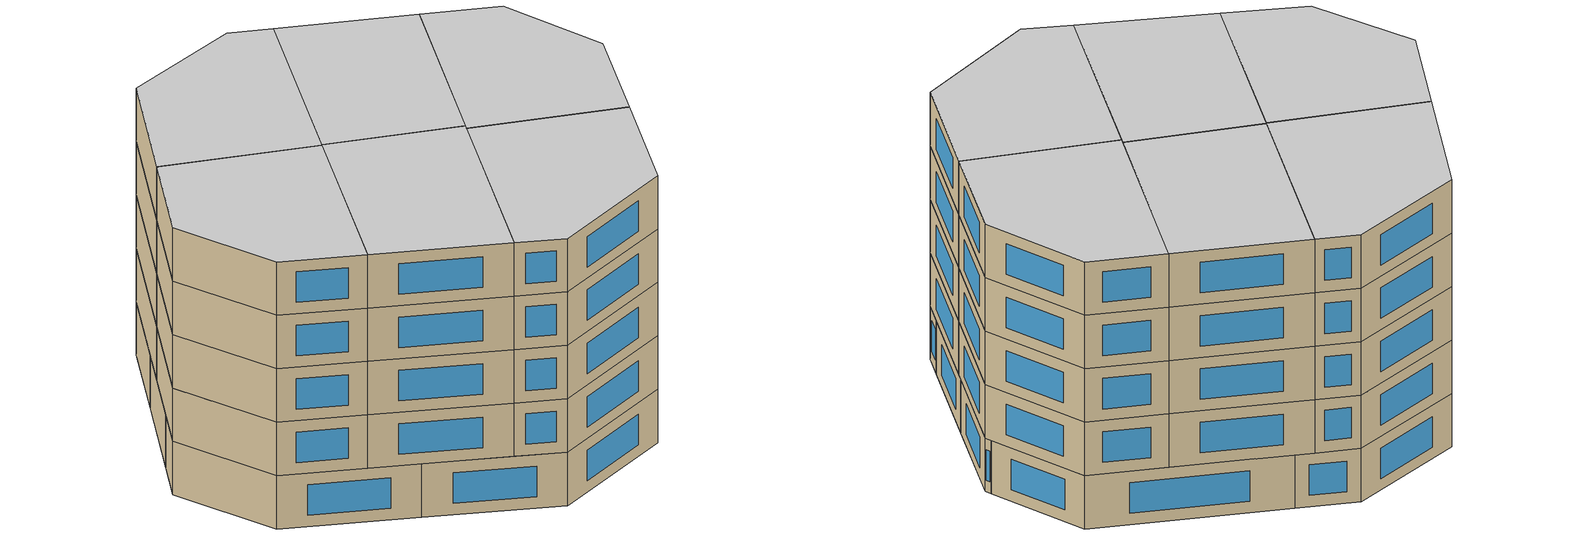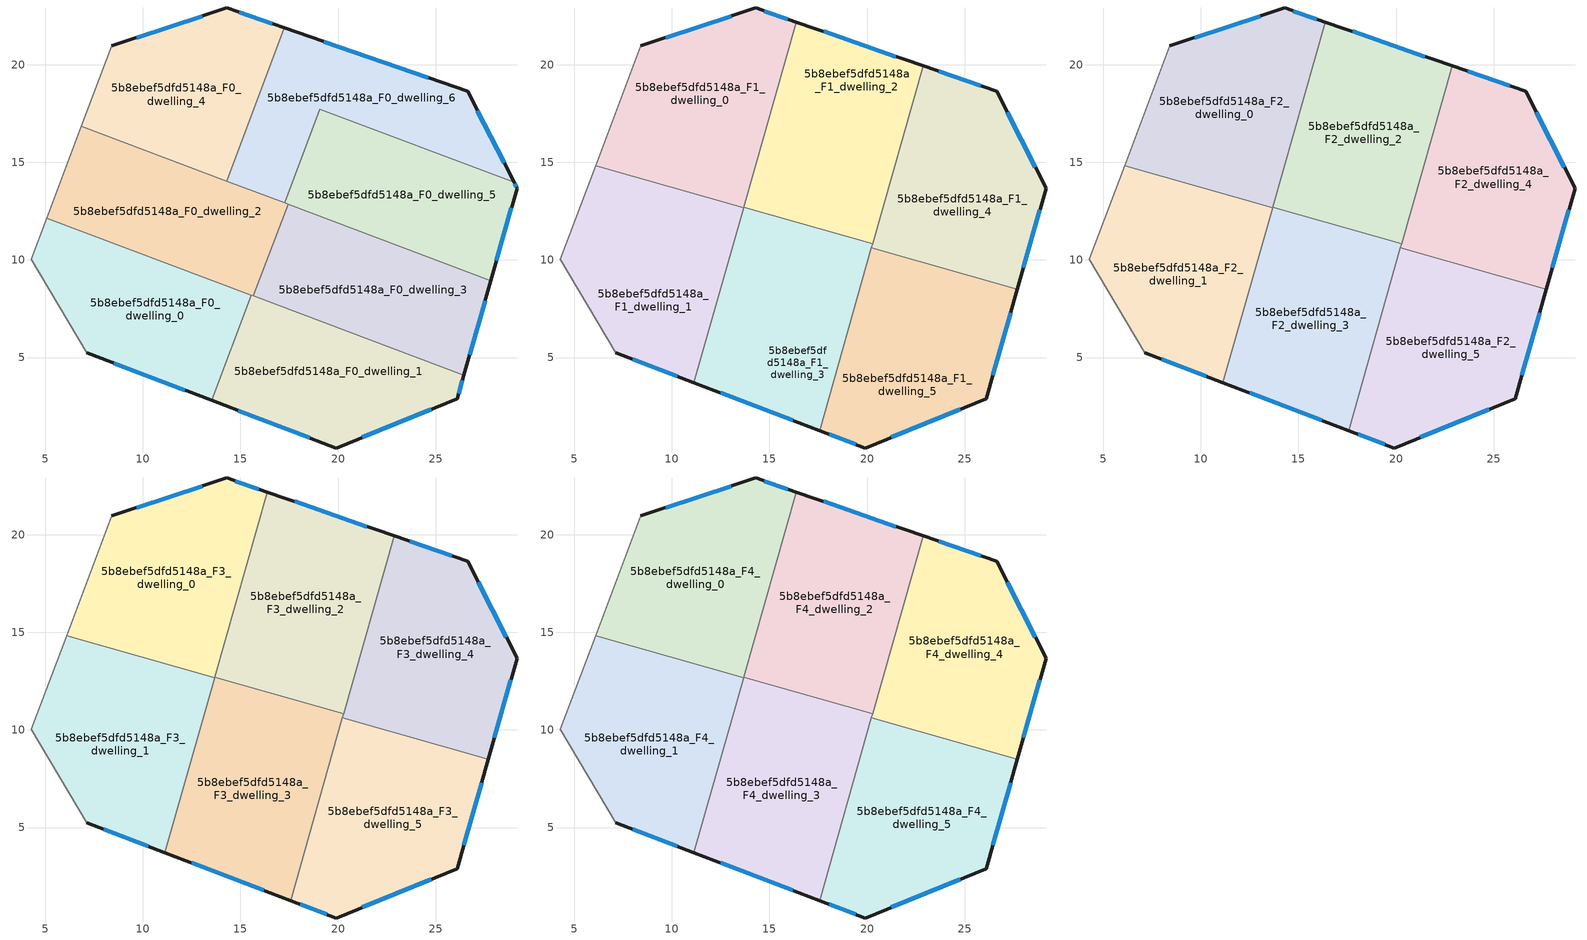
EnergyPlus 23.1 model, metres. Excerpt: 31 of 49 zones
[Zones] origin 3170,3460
5b8ebef5dfd5148a_F0_dwelling_0
 floor ground (EU_floor_Construction): 15.56,8.2 13.52,2.8 7.14,5.24 4.29,10.04 5.09,12.15 z0
 wall outside (EU_wall_Construction): 7.14,5.24 13.52,2.8 z0:3
 wall adiabatic (EU_wall_Construction): 5.09,12.15 4.29,10.04 7.14,5.24 z0:3
 wall to 5b8ebef5dfd5148a_F0_dwelling_1 (EU_wall_Construction): 13.52,2.8 15.56,8.2 z0:3
 wall to 5b8ebef5dfd5148a_F0_dwelling_2 (EU_wall_Construction): 15.56,8.2 5.09,12.15 z0:3
 window (EU_Window_Construction): 8.51,4.71 12.15,3.32 z0.64:2.36
5b8ebef5dfd5148a_F0_dwelling_1
 floor ground (EU_floor_Construction): 26.44,4.1 26.1,2.89 19.92,0.37 13.52,2.8 15.56,8.2 z0
 wall outside (EU_wall_Construction): 13.52,2.8 19.92,0.37 26.1,2.89 26.44,4.1 z0:3
 wall to 5b8ebef5dfd5148a_F0_dwelling_3 (EU_wall_Construction): 26.44,4.1 15.67,8.16 z0:3
 wall to 5b8ebef5dfd5148a_F0_dwelling_2 (EU_wall_Construction): 15.67,8.16 15.56,8.2 z0:3
 window (EU_Window_Construction): 26.17,3.15 26.37,3.84 / 21.24,0.91 24.78,2.35 / 14.89,2.28 18.55,0.89 z0.64:2.36
5b8ebef5dfd5148a_F0_dwelling_2
 floor ground (EU_floor_Construction): 17.44,12.85 15.67,8.16 5.09,12.15 6.86,16.84 z0
 wall to 5b8ebef5dfd5148a_F0_dwelling_3 (EU_wall_Construction): 15.67,8.16 17.44,12.85 z0:3
 wall adiabatic (EU_wall_Construction): 6.86,16.84 5.09,12.15 z0:3
 wall to 5b8ebef5dfd5148a_F0_dwelling_4 (EU_wall_Construction): 14.29,14.04 6.86,16.84 z0:3
 wall to 5b8ebef5dfd5148a_F0_dwelling_6 (EU_wall_Construction): 17.26,12.92 14.29,14.04 z0:3
 wall to 5b8ebef5dfd5148a_F0_dwelling_5 (EU_wall_Construction): 17.44,12.85 17.26,12.92 z0:3
5b8ebef5dfd5148a_F0_dwelling_3
 floor ground (EU_floor_Construction): 27.82,8.94 26.44,4.1 15.67,8.16 17.44,12.85 z0
 wall outside (EU_wall_Construction): 26.44,4.1 27.82,8.94 z0:3
 wall to 5b8ebef5dfd5148a_F0_dwelling_5 (EU_wall_Construction): 27.82,8.94 17.44,12.85 z0:3
 window (EU_Window_Construction): 26.74,5.13 27.53,7.9 z0.64:2.36
 ceiling adiabatic (EU_roof_Construction): 26.44,4.1 27.7,8.5 20.22,10.62 19.15,6.85 z3
5b8ebef5dfd5148a_F0_dwelling_4
 floor ground (EU_floor_Construction): 17.25,21.88 14.29,14.04 6.86,16.84 8.41,20.98 14.3,22.9 z0
 wall outside (EU_wall_Construction): 17.25,21.88 14.3,22.9 8.41,20.98 z0:3
 wall to 5b8ebef5dfd5148a_F0_dwelling_6 (EU_wall_Construction): 14.29,14.04 17.25,21.88 z0:3
 wall adiabatic (EU_wall_Construction): 8.41,20.98 6.86,16.84 z0:3
 window (EU_Window_Construction): 13.04,22.49 9.68,21.39 / 16.62,22.1 14.93,22.69 z0.64:2.36
5b8ebef5dfd5148a_F0_dwelling_5
 floor ground (EU_floor_Construction): 29.02,13.97 29.17,13.67 27.82,8.94 17.26,12.92 19.07,17.72 z0
 wall outside (EU_wall_Construction): 27.82,8.94 29.17,13.67 29.02,13.97 z0:3
 wall to 5b8ebef5dfd5148a_F0_dwelling_6 (EU_wall_Construction): 29.02,13.97 19.07,17.72 17.26,12.92 z0:3
 window (EU_Window_Construction): 28.11,9.95 28.88,12.66 / 29.13,13.74 29.05,13.91 z0.64:2.36
5b8ebef5dfd5148a_F0_dwelling_6
 floor ground (EU_floor_Construction): 26.63,18.64 29.02,13.97 19.07,17.72 17.26,12.92 14.29,14.04 17.25,21.88 z0
 wall outside (EU_wall_Construction): 29.02,13.97 26.63,18.64 17.25,21.88 z0:3
 window (EU_Window_Construction): 24.62,19.33 19.26,21.19 / 28.5,14.97 27.14,17.64 z0.64:2.36
5b8ebef5dfd5148a_F1_dwelling_0
 floor to 5b8ebef5dfd5148a_F0_dwelling_4 (EU_floor_Construction): 16.38,22.18 14.09,14.12 6.86,16.84 8.41,20.98 14.3,22.9 z3
 floor to 5b8ebef5dfd5148a_F0_dwelling_2 (EU_floor_Construction): 14.09,14.12 13.69,12.71 13.68,12.67 6.1,14.82 6.86,16.84 z3
 wall outside (EU_wall_Construction): 16.38,22.18 14.3,22.9 8.41,20.98 z3:6
 wall to 5b8ebef5dfd5148a_F1_dwelling_1 (EU_wall_Construction): 6.09,14.83 13.68,12.67 z3:6
 wall adiabatic (EU_wall_Construction): 8.41,20.98 6.09,14.83 z3:6
 wall to 5b8ebef5dfd5148a_F1_dwelling_2 (EU_wall_Construction): 13.69,12.71 16.38,22.18 z3:6
 wall to 5b8ebef5dfd5148a_F1_dwelling_3 (EU_wall_Construction): 13.68,12.67 13.69,12.71 z3:6
 window (EU_Window_Construction): 15.93,22.34 14.74,22.75 / 13.04,22.49 9.68,21.39 z3.64:5.36
5b8ebef5dfd5148a_F1_dwelling_1
 floor to 5b8ebef5dfd5148a_F0_dwelling_0 (EU_floor_Construction): 12.71,9.27 11.13,3.71 7.14,5.24 4.29,10.04 5.09,12.15 z3
 floor to 5b8ebef5dfd5148a_F0_dwelling_2 (EU_floor_Construction): 13.68,12.67 12.71,9.27 5.09,12.15 6.1,14.82 z3
 wall outside (EU_wall_Construction): 7.14,5.24 11.13,3.71 z3:6
 wall adiabatic (EU_wall_Construction): 6.09,14.83 4.29,10.04 7.14,5.24 z3:6
 wall to 5b8ebef5dfd5148a_F1_dwelling_3 (EU_wall_Construction): 11.13,3.71 13.68,12.67 z3:6
 window (EU_Window_Construction): 7.99,4.91 10.28,4.04 z3.64:5.36
5b8ebef5dfd5148a_F1_dwelling_2
 floor to 5b8ebef5dfd5148a_F0_dwelling_6 (EU_floor_Construction): 22.87,19.94 21.93,16.64 19.07,17.72 17.26,12.92 14.29,14.04 17.25,21.88 z3
 floor to 5b8ebef5dfd5148a_F0_dwelling_4 (EU_floor_Construction): 17.25,21.88 14.29,14.04 14.09,14.12 16.38,22.18 z3
 floor to 5b8ebef5dfd5148a_F0_dwelling_5 (EU_floor_Construction): 21.93,16.64 20.52,11.69 17.26,12.92 19.07,17.72 z3
 floor to 5b8ebef5dfd5148a_F0_dwelling_2 (EU_floor_Construction): 17.44,12.85 17.02,11.76 13.69,12.71 14.09,14.12 z3
 floor to 5b8ebef5dfd5148a_F0_dwelling_3 (EU_floor_Construction): 20.52,11.69 20.28,10.84 17.02,11.76 17.44,12.85 z3
 wall outside (EU_wall_Construction): 22.87,19.94 16.38,22.18 z3:6
 wall to 5b8ebef5dfd5148a_F1_dwelling_3 (EU_wall_Construction): 13.69,12.71 20.28,10.84 z3:6
 wall to 5b8ebef5dfd5148a_F1_dwelling_4 (EU_wall_Construction): 20.28,10.84 22.87,19.94 z3:6
 window (EU_Window_Construction): 21.48,20.42 17.77,21.7 z3.64:5.36
5b8ebef5dfd5148a_F1_dwelling_3
 floor to 5b8ebef5dfd5148a_F0_dwelling_1 (EU_floor_Construction): 19.15,6.85 17.56,1.26 13.52,2.8 15.56,8.2 z3
 floor to 5b8ebef5dfd5148a_F0_dwelling_0 (EU_floor_Construction): 15.56,8.2 13.52,2.8 11.13,3.71 12.71,9.27 z3
 floor to 5b8ebef5dfd5148a_F0_dwelling_3 (EU_floor_Construction): 20.28,10.84 19.15,6.85 15.67,8.16 17.02,11.76 z3
 floor to 5b8ebef5dfd5148a_F0_dwelling_2 (EU_floor_Construction): 17.02,11.76 15.67,8.16 12.71,9.27 13.69,12.71 z3
 wall outside (EU_wall_Construction): 11.13,3.71 17.56,1.26 z3:6
 wall to 5b8ebef5dfd5148a_F1_dwelling_5 (EU_wall_Construction): 17.56,1.26 20.22,10.62 z3:6
 wall to 5b8ebef5dfd5148a_F1_dwelling_4 (EU_wall_Construction): 20.22,10.62 20.28,10.84 z3:6
 window (EU_Window_Construction): 12.51,3.19 16.19,1.79 z3.64:5.36
5b8ebef5dfd5148a_F1_dwelling_4
 floor to 5b8ebef5dfd5148a_F0_dwelling_5 (EU_floor_Construction): 29.02,13.97 29.17,13.67 27.82,8.94 20.52,11.69 21.93,16.64 z3
 floor to 5b8ebef5dfd5148a_F0_dwelling_6 (EU_floor_Construction): 26.63,18.64 29.02,13.97 21.93,16.64 22.87,19.94 z3
 floor to 5b8ebef5dfd5148a_F0_dwelling_3 (EU_floor_Construction): 27.82,8.94 27.7,8.5 20.22,10.62 20.52,11.69 z3
 wall outside (EU_wall_Construction): 27.7,8.5 29.17,13.67 26.63,18.64 22.87,19.94 z3:6
 wall to 5b8ebef5dfd5148a_F1_dwelling_5 (EU_wall_Construction): 20.22,10.62 27.7,8.5 z3:6
 window (EU_Window_Construction): 28.62,14.74 27.17,17.57 / 28.01,9.61 28.85,12.57 / 25.82,18.92 23.67,19.66 z3.64:5.36
5b8ebef5dfd5148a_F1_dwelling_5
 floor to 5b8ebef5dfd5148a_F0_dwelling_1 (EU_floor_Construction): 26.44,4.1 26.1,2.89 19.92,0.37 17.56,1.26 19.15,6.85 z3
 floor adiabatic (EU_floor_Construction): 27.7,8.5 26.44,4.1 19.15,6.85 20.22,10.62 z3
 wall outside (EU_wall_Construction): 17.56,1.26 19.92,0.37 26.1,2.89 27.7,8.5 z3:6
 window (EU_Window_Construction): 26.44,4.09 27.35,7.3 / 21.24,0.91 24.78,2.35 / 18.07,1.07 19.41,0.56 z3.64:5.36
5b8ebef5dfd5148a_F2_dwelling_0
 floor to 5b8ebef5dfd5148a_F1_dwelling_0 (EU_floor_Construction): 16.38,22.18 13.68,12.67 6.09,14.83 8.41,20.98 14.3,22.9 z6
 wall outside (EU_wall_Construction): 16.38,22.18 14.3,22.9 8.41,20.98 z6:9
 wall to 5b8ebef5dfd5148a_F2_dwelling_1 (EU_wall_Construction): 6.09,14.83 13.68,12.67 z6:9
 wall adiabatic (EU_wall_Construction): 8.41,20.98 6.09,14.83 z6:9
 wall to 5b8ebef5dfd5148a_F2_dwelling_2 (EU_wall_Construction): 13.69,12.71 16.38,22.18 z6:9
 wall to 5b8ebef5dfd5148a_F2_dwelling_3 (EU_wall_Construction): 13.68,12.67 13.69,12.71 z6:9
 window (EU_Window_Construction): 15.93,22.34 14.74,22.75 / 13.04,22.49 9.68,21.39 z6.64:8.36
5b8ebef5dfd5148a_F2_dwelling_1
 floor to 5b8ebef5dfd5148a_F1_dwelling_1 (EU_floor_Construction): 13.68,12.67 11.13,3.71 7.14,5.24 4.29,10.04 6.09,14.83 z6
 wall outside (EU_wall_Construction): 7.14,5.24 11.13,3.71 z6:9
 wall adiabatic (EU_wall_Construction): 6.09,14.83 4.29,10.04 7.14,5.24 z6:9
 wall to 5b8ebef5dfd5148a_F2_dwelling_3 (EU_wall_Construction): 11.13,3.71 13.68,12.67 z6:9
 window (EU_Window_Construction): 7.99,4.91 10.28,4.04 z6.64:8.36
5b8ebef5dfd5148a_F2_dwelling_2
 floor to 5b8ebef5dfd5148a_F1_dwelling_2 (EU_floor_Construction): 22.87,19.94 20.28,10.84 13.69,12.71 16.38,22.18 z6
 wall outside (EU_wall_Construction): 22.87,19.94 16.38,22.18 z6:9
 wall to 5b8ebef5dfd5148a_F2_dwelling_3 (EU_wall_Construction): 13.69,12.71 20.28,10.84 z6:9
 wall to 5b8ebef5dfd5148a_F2_dwelling_4 (EU_wall_Construction): 20.28,10.84 22.87,19.94 z6:9
 window (EU_Window_Construction): 21.48,20.42 17.77,21.7 z6.64:8.36
5b8ebef5dfd5148a_F2_dwelling_3
 floor to 5b8ebef5dfd5148a_F1_dwelling_3 (EU_floor_Construction): 20.28,10.84 17.56,1.26 11.13,3.71 13.69,12.71 z6
 wall outside (EU_wall_Construction): 11.13,3.71 17.56,1.26 z6:9
 wall to 5b8ebef5dfd5148a_F2_dwelling_5 (EU_wall_Construction): 17.56,1.26 20.22,10.62 z6:9
 wall to 5b8ebef5dfd5148a_F2_dwelling_4 (EU_wall_Construction): 20.22,10.62 20.28,10.84 z6:9
 window (EU_Window_Construction): 12.51,3.19 16.19,1.79 z6.64:8.36
5b8ebef5dfd5148a_F2_dwelling_4
 floor to 5b8ebef5dfd5148a_F1_dwelling_4 (EU_floor_Construction): 26.63,18.64 29.17,13.67 27.7,8.5 20.22,10.62 22.87,19.94 z6
 wall outside (EU_wall_Construction): 27.7,8.5 29.17,13.67 26.63,18.64 22.87,19.94 z6:9
 wall to 5b8ebef5dfd5148a_F2_dwelling_5 (EU_wall_Construction): 20.22,10.62 27.7,8.5 z6:9
 window (EU_Window_Construction): 28.62,14.74 27.17,17.57 / 28.01,9.61 28.85,12.57 / 25.82,18.92 23.67,19.66 z6.64:8.36
5b8ebef5dfd5148a_F2_dwelling_5
 floor to 5b8ebef5dfd5148a_F1_dwelling_5 (EU_floor_Construction): 27.7,8.5 26.1,2.89 19.92,0.37 17.56,1.26 20.22,10.62 z6
 wall outside (EU_wall_Construction): 17.56,1.26 19.92,0.37 26.1,2.89 27.7,8.5 z6:9
 window (EU_Window_Construction): 26.44,4.09 27.35,7.3 / 21.24,0.91 24.78,2.35 / 18.07,1.07 19.41,0.56 z6.64:8.36
5b8ebef5dfd5148a_F3_dwelling_0
 floor to 5b8ebef5dfd5148a_F2_dwelling_0 (EU_floor_Construction): 16.38,22.18 13.68,12.67 6.09,14.83 8.41,20.98 14.3,22.9 z9
 wall outside (EU_wall_Construction): 16.38,22.18 14.3,22.9 8.41,20.98 z9:12
 wall to 5b8ebef5dfd5148a_F3_dwelling_1 (EU_wall_Construction): 6.09,14.83 13.68,12.67 z9:12
 wall adiabatic (EU_wall_Construction): 8.41,20.98 6.09,14.83 z9:12
 wall to 5b8ebef5dfd5148a_F3_dwelling_2 (EU_wall_Construction): 13.69,12.71 16.38,22.18 z9:12
 wall to 5b8ebef5dfd5148a_F3_dwelling_3 (EU_wall_Construction): 13.68,12.67 13.69,12.71 z9:12
 window (EU_Window_Construction): 15.93,22.34 14.74,22.75 / 13.04,22.49 9.68,21.39 z9.64:11.36
5b8ebef5dfd5148a_F3_dwelling_1
 floor to 5b8ebef5dfd5148a_F2_dwelling_1 (EU_floor_Construction): 13.68,12.67 11.13,3.71 7.14,5.24 4.29,10.04 6.09,14.83 z9
 wall outside (EU_wall_Construction): 7.14,5.24 11.13,3.71 z9:12
 wall adiabatic (EU_wall_Construction): 6.09,14.83 4.29,10.04 7.14,5.24 z9:12
 wall to 5b8ebef5dfd5148a_F3_dwelling_3 (EU_wall_Construction): 11.13,3.71 13.68,12.67 z9:12
 window (EU_Window_Construction): 7.99,4.91 10.28,4.04 z9.64:11.36
5b8ebef5dfd5148a_F3_dwelling_2
 floor to 5b8ebef5dfd5148a_F2_dwelling_2 (EU_floor_Construction): 22.87,19.94 20.28,10.84 13.69,12.71 16.38,22.18 z9
 wall outside (EU_wall_Construction): 22.87,19.94 16.38,22.18 z9:12
 wall to 5b8ebef5dfd5148a_F3_dwelling_3 (EU_wall_Construction): 13.69,12.71 20.28,10.84 z9:12
 wall to 5b8ebef5dfd5148a_F3_dwelling_4 (EU_wall_Construction): 20.28,10.84 22.87,19.94 z9:12
 window (EU_Window_Construction): 21.48,20.42 17.77,21.7 z9.64:11.36
5b8ebef5dfd5148a_F3_dwelling_3
 floor to 5b8ebef5dfd5148a_F2_dwelling_3 (EU_floor_Construction): 20.28,10.84 17.56,1.26 11.13,3.71 13.69,12.71 z9
 wall outside (EU_wall_Construction): 11.13,3.71 17.56,1.26 z9:12
 wall to 5b8ebef5dfd5148a_F3_dwelling_5 (EU_wall_Construction): 17.56,1.26 20.22,10.62 z9:12
 wall to 5b8ebef5dfd5148a_F3_dwelling_4 (EU_wall_Construction): 20.22,10.62 20.28,10.84 z9:12
 window (EU_Window_Construction): 12.51,3.19 16.19,1.79 z9.64:11.36
5b8ebef5dfd5148a_F3_dwelling_4
 floor to 5b8ebef5dfd5148a_F2_dwelling_4 (EU_floor_Construction): 26.63,18.64 29.17,13.67 27.7,8.5 20.22,10.62 22.87,19.94 z9
 wall outside (EU_wall_Construction): 27.7,8.5 29.17,13.67 26.63,18.64 22.87,19.94 z9:12
 wall to 5b8ebef5dfd5148a_F3_dwelling_5 (EU_wall_Construction): 20.22,10.62 27.7,8.5 z9:12
 window (EU_Window_Construction): 28.62,14.74 27.17,17.57 / 28.01,9.61 28.85,12.57 / 25.82,18.92 23.67,19.66 z9.64:11.36
5b8ebef5dfd5148a_F3_dwelling_5
 floor to 5b8ebef5dfd5148a_F2_dwelling_5 (EU_floor_Construction): 27.7,8.5 26.1,2.89 19.92,0.37 17.56,1.26 20.22,10.62 z9
 wall outside (EU_wall_Construction): 17.56,1.26 19.92,0.37 26.1,2.89 27.7,8.5 z9:12
 window (EU_Window_Construction): 26.44,4.09 27.35,7.3 / 21.24,0.91 24.78,2.35 / 18.07,1.07 19.41,0.56 z9.64:11.36
5b8ebef5dfd5148a_F4_dwelling_0
 floor to 5b8ebef5dfd5148a_F3_dwelling_0 (EU_floor_Construction): 16.38,22.18 13.68,12.67 6.09,14.83 8.41,20.98 14.3,22.9 z12
 wall outside (EU_wall_Construction): 16.38,22.18 14.3,22.9 8.41,20.98 z12:15
 wall to 5b8ebef5dfd5148a_F4_dwelling_1 (EU_wall_Construction): 6.09,14.83 13.68,12.67 z12:15
 wall adiabatic (EU_wall_Construction): 8.41,20.98 6.09,14.83 z12:15
 wall to 5b8ebef5dfd5148a_F4_dwelling_2 (EU_wall_Construction): 13.69,12.71 16.38,22.18 z12:15
 wall to 5b8ebef5dfd5148a_F4_dwelling_3 (EU_wall_Construction): 13.68,12.67 13.69,12.71 z12:15
 window (EU_Window_Construction): 15.93,22.34 14.74,22.75 / 13.04,22.49 9.68,21.39 z12.64:14.36
 ceiling to 5b8ebef5dfd5148a_F5_dwelling_0 (EU_floor_Construction): 13.68,12.67 16.38,22.18 14.3,22.9 8.41,20.98 6.09,14.83 z15
5b8ebef5dfd5148a_F4_dwelling_1
 floor to 5b8ebef5dfd5148a_F3_dwelling_1 (EU_floor_Construction): 13.68,12.67 11.13,3.71 7.14,5.24 4.29,10.04 6.09,14.83 z12
 wall outside (EU_wall_Construction): 7.14,5.24 11.13,3.71 z12:15
 wall adiabatic (EU_wall_Construction): 6.09,14.83 4.29,10.04 7.14,5.24 z12:15
 wall to 5b8ebef5dfd5148a_F4_dwelling_3 (EU_wall_Construction): 11.13,3.71 13.68,12.67 z12:15
 window (EU_Window_Construction): 7.99,4.91 10.28,4.04 z12.64:14.36
 ceiling to 5b8ebef5dfd5148a_F5_dwelling_1 (EU_floor_Construction): 11.13,3.71 13.68,12.67 6.09,14.83 4.29,10.04 7.14,5.24 z15
5b8ebef5dfd5148a_F4_dwelling_2
 floor to 5b8ebef5dfd5148a_F3_dwelling_2 (EU_floor_Construction): 22.87,19.94 20.28,10.84 13.69,12.71 16.38,22.18 z12
 wall outside (EU_wall_Construction): 22.87,19.94 16.38,22.18 z12:15
 wall to 5b8ebef5dfd5148a_F4_dwelling_3 (EU_wall_Construction): 13.69,12.71 20.28,10.84 z12:15
 wall to 5b8ebef5dfd5148a_F4_dwelling_4 (EU_wall_Construction): 20.28,10.84 22.87,19.94 z12:15
 window (EU_Window_Construction): 21.48,20.42 17.77,21.7 z12.64:14.36
 ceiling to 5b8ebef5dfd5148a_F5_dwelling_2 (EU_floor_Construction): 20.28,10.84 22.87,19.94 16.38,22.18 13.69,12.71 z15
5b8ebef5dfd5148a_F4_dwelling_3
 floor to 5b8ebef5dfd5148a_F3_dwelling_3 (EU_floor_Construction): 20.28,10.84 17.56,1.26 11.13,3.71 13.69,12.71 z12
 wall outside (EU_wall_Construction): 11.13,3.71 17.56,1.26 z12:15
 wall to 5b8ebef5dfd5148a_F4_dwelling_5 (EU_wall_Construction): 17.56,1.26 20.22,10.62 z12:15
 wall to 5b8ebef5dfd5148a_F4_dwelling_4 (EU_wall_Construction): 20.22,10.62 20.28,10.84 z12:15
 window (EU_Window_Construction): 12.51,3.19 16.19,1.79 z12.64:14.36
 ceiling to 5b8ebef5dfd5148a_F5_dwelling_3 (EU_floor_Construction): 17.56,1.26 20.28,10.84 13.69,12.71 11.13,3.71 z15
5b8ebef5dfd5148a_F4_dwelling_4
 floor to 5b8ebef5dfd5148a_F3_dwelling_4 (EU_floor_Construction): 26.63,18.64 29.17,13.67 27.7,8.5 20.22,10.62 22.87,19.94 z12
 wall outside (EU_wall_Construction): 27.7,8.5 29.17,13.67 26.63,18.64 22.87,19.94 z12:15
 wall to 5b8ebef5dfd5148a_F4_dwelling_5 (EU_wall_Construction): 20.22,10.62 27.7,8.5 z12:15
 window (EU_Window_Construction): 28.62,14.74 27.17,17.57 / 28.01,9.61 28.85,12.57 / 25.82,18.92 23.67,19.66 z12.64:14.36
 ceiling to 5b8ebef5dfd5148a_F5_dwelling_4 (EU_floor_Construction): 27.7,8.5 29.17,13.67 26.63,18.64 22.87,19.94 20.22,10.62 z15
5b8ebef5dfd5148a_F4_dwelling_5
 floor to 5b8ebef5dfd5148a_F3_dwelling_5 (EU_floor_Construction): 27.7,8.5 26.1,2.89 19.92,0.37 17.56,1.26 20.22,10.62 z12
 wall outside (EU_wall_Construction): 17.56,1.26 19.92,0.37 26.1,2.89 27.7,8.5 z12:15
 window (EU_Window_Construction): 26.44,4.09 27.35,7.3 / 21.24,0.91 24.78,2.35 / 18.07,1.07 19.41,0.56 z12.64:14.36
 ceiling to 5b8ebef5dfd5148a_F5_dwelling_5 (EU_floor_Construction): 26.1,2.89 27.7,8.5 20.22,10.62 17.56,1.26 19.92,0.37 z15
[Building]
EU S2 Campaign: North Axis=0; Terrain=City; Solar Distribution=FullExterior
[Site:Location]
Yerevan-Zvartnots.Intl.AP: Latitude=40.15; Longitude=44.383; Time Zone=4; Elevation=854
[SizingPeriod:WeatherFileDays]
AnnualSizingPeriod: Begin Month=1; Begin Day of Month=1; End Month=12; End Day of Month=31; Day of Week for Start Day=Monday; Use Weather File Daylight Saving Period=No; Use Weather File Rain and Snow Indicators=No
[MATERIAL]
EU_InternalMass_Material: Roughness=MediumRough; Thickness=0.1; Conductivity=1; Density=1800; Specific Heat=900; Thermal Absorptance=0.9; Solar Absorptance=0.7; Visible Absorptance=0.7
[MATERIAL:NOMASS] Roughness=MediumRough; Thermal Absorptance=0.9; Solar Absorptance=0.7; Visible Absorptance=0.7
Name | Thermal Resistance
EU_wall_NoMass | 1.05043
EU_roof_NoMass | 1.45357
EU_floor_NoMass | 0.478065
[WINDOWMATERIAL:SIMPLEGLAZINGSYSTEM]
EU_Window_SimpleGlazing: UFactor=2.5566; Solar Heat Gain Coefficient=0.75; Visible Transmittance=0.75
[CONSTRUCTION]
EU_wall_Construction: EU_wall_NoMass
EU_roof_Construction: EU_roof_NoMass
EU_floor_Construction: EU_floor_NoMass
EU_Window_Construction: EU_Window_SimpleGlazing
EU_InternalMass_Construction: EU_InternalMass_Material
[ZONE] Type=1; Multiplier=1; Ceiling Height=autocalculate; Floor Area=autocalculate; Part of Total Floor Area=Yes
Name | Volume
5b8ebef5dfd5148a_F0_dwelling_0 | 170.209
5b8ebef5dfd5148a_F1_dwelling_0; 5b8ebef5dfd5148a_F2_dwelling_0; 5b8ebef5dfd5148a_F3_dwelling_0; 5b8ebef5dfd5148a_F4_dwelling_0 | 198.564
5b8ebef5dfd5148a_F0_dwelling_1 | 170.207
5b8ebef5dfd5148a_F1_dwelling_1; 5b8ebef5dfd5148a_F2_dwelling_1; 5b8ebef5dfd5148a_F3_dwelling_1; 5b8ebef5dfd5148a_F4_dwelling_1 | 198.568
5b8ebef5dfd5148a_F0_dwelling_2 | 170.195
5b8ebef5dfd5148a_F1_dwelling_2; 5b8ebef5dfd5148a_F2_dwelling_2; 5b8ebef5dfd5148a_F3_dwelling_2; 5b8ebef5dfd5148a_F4_dwelling_2 | 198.567
5b8ebef5dfd5148a_F0_dwelling_3 | 170.2
5b8ebef5dfd5148a_F1_dwelling_3; 5b8ebef5dfd5148a_F2_dwelling_3; 5b8ebef5dfd5148a_F3_dwelling_3; 5b8ebef5dfd5148a_F4_dwelling_3 | 198.576
5b8ebef5dfd5148a_F0_dwelling_4 | 170.205
5b8ebef5dfd5148a_F1_dwelling_4; 5b8ebef5dfd5148a_F2_dwelling_4; 5b8ebef5dfd5148a_F3_dwelling_4; 5b8ebef5dfd5148a_F4_dwelling_4 | 198.574
5b8ebef5dfd5148a_F0_dwelling_5 | 170.198
5b8ebef5dfd5148a_F1_dwelling_5; 5b8ebef5dfd5148a_F2_dwelling_5; 5b8ebef5dfd5148a_F3_dwelling_5; 5b8ebef5dfd5148a_F4_dwelling_5 | 198.5625
5b8ebef5dfd5148a_F0_dwelling_6 | 170.202
[INTERNALMASS] Construction=EU_InternalMass_Construction
Name | Zone or ZoneList | Surface Area
5b8ebef5dfd5148a_F0_dwelling_0_EU_InternalMass | 5b8ebef5dfd5148a_F0_dwelling_0 | 56.736
5b8ebef5dfd5148a_F0_dwelling_1_EU_InternalMass | 5b8ebef5dfd5148a_F0_dwelling_1 | 56.7361
5b8ebef5dfd5148a_F0_dwelling_2_EU_InternalMass | 5b8ebef5dfd5148a_F0_dwelling_2 | 56.732
5b8ebef5dfd5148a_F0_dwelling_3_EU_InternalMass | 5b8ebef5dfd5148a_F0_dwelling_3 | 56.733
5b8ebef5dfd5148a_F0_dwelling_4_EU_InternalMass | 5b8ebef5dfd5148a_F0_dwelling_4 | 56.7372
5b8ebef5dfd5148a_F0_dwelling_5_EU_InternalMass | 5b8ebef5dfd5148a_F0_dwelling_5 | 56.7323
5b8ebef5dfd5148a_F0_dwelling_6_EU_InternalMass | 5b8ebef5dfd5148a_F0_dwelling_6 | 56.7341
5b8ebef5dfd5148a_F1_dwelling_0_EU_InternalMass | 5b8ebef5dfd5148a_F1_dwelling_0 | 66.189
5b8ebef5dfd5148a_F1_dwelling_1_EU_InternalMass | 5b8ebef5dfd5148a_F1_dwelling_1 | 66.1888
5b8ebef5dfd5148a_F1_dwelling_2_EU_InternalMass | 5b8ebef5dfd5148a_F1_dwelling_2 | 66.1898
5b8ebef5dfd5148a_F1_dwelling_3_EU_InternalMass | 5b8ebef5dfd5148a_F1_dwelling_3 | 66.1908
5b8ebef5dfd5148a_F1_dwelling_4_EU_InternalMass | 5b8ebef5dfd5148a_F1_dwelling_4 | 66.1922
5b8ebef5dfd5148a_F1_dwelling_5_EU_InternalMass | 5b8ebef5dfd5148a_F1_dwelling_5 | 66.1862
5b8ebef5dfd5148a_F2_dwelling_0_EU_InternalMass | 5b8ebef5dfd5148a_F2_dwelling_0 | 66.189
5b8ebef5dfd5148a_F2_dwelling_1_EU_InternalMass | 5b8ebef5dfd5148a_F2_dwelling_1 | 66.1888
5b8ebef5dfd5148a_F2_dwelling_2_EU_InternalMass | 5b8ebef5dfd5148a_F2_dwelling_2 | 66.1898
5b8ebef5dfd5148a_F2_dwelling_3_EU_InternalMass | 5b8ebef5dfd5148a_F2_dwelling_3 | 66.1908
5b8ebef5dfd5148a_F2_dwelling_4_EU_InternalMass | 5b8ebef5dfd5148a_F2_dwelling_4 | 66.1922
5b8ebef5dfd5148a_F2_dwelling_5_EU_InternalMass | 5b8ebef5dfd5148a_F2_dwelling_5 | 66.1862
5b8ebef5dfd5148a_F3_dwelling_0_EU_InternalMass | 5b8ebef5dfd5148a_F3_dwelling_0 | 66.189
5b8ebef5dfd5148a_F3_dwelling_1_EU_InternalMass | 5b8ebef5dfd5148a_F3_dwelling_1 | 66.1888
5b8ebef5dfd5148a_F3_dwelling_2_EU_InternalMass | 5b8ebef5dfd5148a_F3_dwelling_2 | 66.1898
5b8ebef5dfd5148a_F3_dwelling_3_EU_InternalMass | 5b8ebef5dfd5148a_F3_dwelling_3 | 66.1908
5b8ebef5dfd5148a_F3_dwelling_4_EU_InternalMass | 5b8ebef5dfd5148a_F3_dwelling_4 | 66.1922
5b8ebef5dfd5148a_F3_dwelling_5_EU_InternalMass | 5b8ebef5dfd5148a_F3_dwelling_5 | 66.1862
5b8ebef5dfd5148a_F4_dwelling_0_EU_InternalMass | 5b8ebef5dfd5148a_F4_dwelling_0 | 66.189
5b8ebef5dfd5148a_F4_dwelling_1_EU_InternalMass | 5b8ebef5dfd5148a_F4_dwelling_1 | 66.1888
5b8ebef5dfd5148a_F4_dwelling_2_EU_InternalMass | 5b8ebef5dfd5148a_F4_dwelling_2 | 66.1898
5b8ebef5dfd5148a_F4_dwelling_3_EU_InternalMass | 5b8ebef5dfd5148a_F4_dwelling_3 | 66.1908
5b8ebef5dfd5148a_F4_dwelling_4_EU_InternalMass | 5b8ebef5dfd5148a_F4_dwelling_4 | 66.1922
5b8ebef5dfd5148a_F4_dwelling_5_EU_InternalMass | 5b8ebef5dfd5148a_F4_dwelling_5 | 66.1862
[OTHEREQUIPMENT] Fuel Type=Electricity; Design Level Calculation Method=Watts/Area; Power per Zone Floor Area=1; Fraction Latent=0; Fraction Radiant=0; Fraction Lost=0; Carbon Dioxide Generation Rate=0; EndUse Subcategory=EU_Step8_InternalGains
Name | Zone or ZoneList or Space or SpaceList | Schedule
EU_Step8_InternalGain_5b8ebef5dfd5148a_F0_dwelling_0_f000 | 5b8ebef5dfd5148a_F0_dwelling_0 | EU_Step8_GainSchedule_5b8ebef5dfd5148a_F0_dwelling_0_f000
EU_Step8_InternalGain_5b8ebef5dfd5148a_F0_dwelling_1_f000 | 5b8ebef5dfd5148a_F0_dwelling_1 | EU_Step8_GainSchedule_5b8ebef5dfd5148a_F0_dwelling_1_f000
EU_Step8_InternalGain_5b8ebef5dfd5148a_F0_dwelling_2_f000 | 5b8ebef5dfd5148a_F0_dwelling_2 | EU_Step8_GainSchedule_5b8ebef5dfd5148a_F0_dwelling_2_f000
EU_Step8_InternalGain_5b8ebef5dfd5148a_F0_dwelling_3_f000 | 5b8ebef5dfd5148a_F0_dwelling_3 | EU_Step8_GainSchedule_5b8ebef5dfd5148a_F0_dwelling_3_f000
EU_Step8_InternalGain_5b8ebef5dfd5148a_F0_dwelling_4_f000 | 5b8ebef5dfd5148a_F0_dwelling_4 | EU_Step8_GainSchedule_5b8ebef5dfd5148a_F0_dwelling_4_f000
EU_Step8_InternalGain_5b8ebef5dfd5148a_F0_dwelling_5_f000 | 5b8ebef5dfd5148a_F0_dwelling_5 | EU_Step8_GainSchedule_5b8ebef5dfd5148a_F0_dwelling_5_f000
EU_Step8_InternalGain_5b8ebef5dfd5148a_F0_dwelling_6_f000 | 5b8ebef5dfd5148a_F0_dwelling_6 | EU_Step8_GainSchedule_5b8ebef5dfd5148a_F0_dwelling_6_f000
EU_Step8_InternalGain_5b8ebef5dfd5148a_F1_dwelling_0_f000 | 5b8ebef5dfd5148a_F1_dwelling_0 | EU_Step8_GainSchedule_5b8ebef5dfd5148a_F1_dwelling_0_f000
EU_Step8_InternalGain_5b8ebef5dfd5148a_F1_dwelling_1_f000 | 5b8ebef5dfd5148a_F1_dwelling_1 | EU_Step8_GainSchedule_5b8ebef5dfd5148a_F1_dwelling_1_f000
EU_Step8_InternalGain_5b8ebef5dfd5148a_F1_dwelling_2_f000 | 5b8ebef5dfd5148a_F1_dwelling_2 | EU_Step8_GainSchedule_5b8ebef5dfd5148a_F1_dwelling_2_f000
EU_Step8_InternalGain_5b8ebef5dfd5148a_F1_dwelling_3_f000 | 5b8ebef5dfd5148a_F1_dwelling_3 | EU_Step8_GainSchedule_5b8ebef5dfd5148a_F1_dwelling_3_f000
EU_Step8_InternalGain_5b8ebef5dfd5148a_F1_dwelling_4_f000 | 5b8ebef5dfd5148a_F1_dwelling_4 | EU_Step8_GainSchedule_5b8ebef5dfd5148a_F1_dwelling_4_f000
EU_Step8_InternalGain_5b8ebef5dfd5148a_F1_dwelling_5_f000 | 5b8ebef5dfd5148a_F1_dwelling_5 | EU_Step8_GainSchedule_5b8ebef5dfd5148a_F1_dwelling_5_f000
EU_Step8_InternalGain_5b8ebef5dfd5148a_F2_dwelling_0_f000 | 5b8ebef5dfd5148a_F2_dwelling_0 | EU_Step8_GainSchedule_5b8ebef5dfd5148a_F2_dwelling_0_f000
EU_Step8_InternalGain_5b8ebef5dfd5148a_F2_dwelling_1_f000 | 5b8ebef5dfd5148a_F2_dwelling_1 | EU_Step8_GainSchedule_5b8ebef5dfd5148a_F2_dwelling_1_f000
EU_Step8_InternalGain_5b8ebef5dfd5148a_F2_dwelling_2_f000 | 5b8ebef5dfd5148a_F2_dwelling_2 | EU_Step8_GainSchedule_5b8ebef5dfd5148a_F2_dwelling_2_f000
EU_Step8_InternalGain_5b8ebef5dfd5148a_F2_dwelling_3_f000 | 5b8ebef5dfd5148a_F2_dwelling_3 | EU_Step8_GainSchedule_5b8ebef5dfd5148a_F2_dwelling_3_f000
EU_Step8_InternalGain_5b8ebef5dfd5148a_F2_dwelling_4_f000 | 5b8ebef5dfd5148a_F2_dwelling_4 | EU_Step8_GainSchedule_5b8ebef5dfd5148a_F2_dwelling_4_f000
EU_Step8_InternalGain_5b8ebef5dfd5148a_F2_dwelling_5_f000 | 5b8ebef5dfd5148a_F2_dwelling_5 | EU_Step8_GainSchedule_5b8ebef5dfd5148a_F2_dwelling_5_f000
EU_Step8_InternalGain_5b8ebef5dfd5148a_F3_dwelling_0_f000 | 5b8ebef5dfd5148a_F3_dwelling_0 | EU_Step8_GainSchedule_5b8ebef5dfd5148a_F3_dwelling_0_f000
EU_Step8_InternalGain_5b8ebef5dfd5148a_F3_dwelling_1_f000 | 5b8ebef5dfd5148a_F3_dwelling_1 | EU_Step8_GainSchedule_5b8ebef5dfd5148a_F3_dwelling_1_f000
EU_Step8_InternalGain_5b8ebef5dfd5148a_F3_dwelling_2_f000 | 5b8ebef5dfd5148a_F3_dwelling_2 | EU_Step8_GainSchedule_5b8ebef5dfd5148a_F3_dwelling_2_f000
EU_Step8_InternalGain_5b8ebef5dfd5148a_F3_dwelling_3_f000 | 5b8ebef5dfd5148a_F3_dwelling_3 | EU_Step8_GainSchedule_5b8ebef5dfd5148a_F3_dwelling_3_f000
EU_Step8_InternalGain_5b8ebef5dfd5148a_F3_dwelling_4_f000 | 5b8ebef5dfd5148a_F3_dwelling_4 | EU_Step8_GainSchedule_5b8ebef5dfd5148a_F3_dwelling_4_f000
EU_Step8_InternalGain_5b8ebef5dfd5148a_F3_dwelling_5_f000 | 5b8ebef5dfd5148a_F3_dwelling_5 | EU_Step8_GainSchedule_5b8ebef5dfd5148a_F3_dwelling_5_f000
EU_Step8_InternalGain_5b8ebef5dfd5148a_F4_dwelling_0_f000 | 5b8ebef5dfd5148a_F4_dwelling_0 | EU_Step8_GainSchedule_5b8ebef5dfd5148a_F4_dwelling_0_f000
EU_Step8_InternalGain_5b8ebef5dfd5148a_F4_dwelling_1_f000 | 5b8ebef5dfd5148a_F4_dwelling_1 | EU_Step8_GainSchedule_5b8ebef5dfd5148a_F4_dwelling_1_f000
EU_Step8_InternalGain_5b8ebef5dfd5148a_F4_dwelling_2_f000 | 5b8ebef5dfd5148a_F4_dwelling_2 | EU_Step8_GainSchedule_5b8ebef5dfd5148a_F4_dwelling_2_f000
EU_Step8_InternalGain_5b8ebef5dfd5148a_F4_dwelling_3_f000 | 5b8ebef5dfd5148a_F4_dwelling_3 | EU_Step8_GainSchedule_5b8ebef5dfd5148a_F4_dwelling_3_f000
EU_Step8_InternalGain_5b8ebef5dfd5148a_F4_dwelling_4_f000 | 5b8ebef5dfd5148a_F4_dwelling_4 | EU_Step8_GainSchedule_5b8ebef5dfd5148a_F4_dwelling_4_f000
EU_Step8_InternalGain_5b8ebef5dfd5148a_F4_dwelling_5_f000 | 5b8ebef5dfd5148a_F4_dwelling_5 | EU_Step8_GainSchedule_5b8ebef5dfd5148a_F4_dwelling_5_f000
[ZONEVENTILATION:DESIGNFLOWRATE] Schedule=EU_AlwaysOn; Design Flow Rate Calculation Method=AirChanges/Hour; Air Changes per Hour=0.557805; Ventilation Type=Natural; Fan Pressure Rise=0; Fan Total Efficiency=1; Constant Term Coefficient=1; Temperature Term Coefficient=0; Velocity Term Coefficient=0; Velocity Squared Term Coefficient=0; Minimum Indoor Temperature=-100; Maximum Indoor Temperature=100; Delta Temperature=-100; Minimum Outdoor Temperature=-100; Maximum Outdoor Temperature=100; Maximum Wind Speed=40
Name | Zone or ZoneList or Space or SpaceList
EU_ConstantAir_5b8ebef5dfd5148a_F0_dwelling_0 | 5b8ebef5dfd5148a_F0_dwelling_0
EU_ConstantAir_5b8ebef5dfd5148a_F0_dwelling_1 | 5b8ebef5dfd5148a_F0_dwelling_1
EU_ConstantAir_5b8ebef5dfd5148a_F0_dwelling_2 | 5b8ebef5dfd5148a_F0_dwelling_2
EU_ConstantAir_5b8ebef5dfd5148a_F0_dwelling_3 | 5b8ebef5dfd5148a_F0_dwelling_3
EU_ConstantAir_5b8ebef5dfd5148a_F0_dwelling_4 | 5b8ebef5dfd5148a_F0_dwelling_4
EU_ConstantAir_5b8ebef5dfd5148a_F0_dwelling_5 | 5b8ebef5dfd5148a_F0_dwelling_5
EU_ConstantAir_5b8ebef5dfd5148a_F0_dwelling_6 | 5b8ebef5dfd5148a_F0_dwelling_6
EU_ConstantAir_5b8ebef5dfd5148a_F1_dwelling_0 | 5b8ebef5dfd5148a_F1_dwelling_0
EU_ConstantAir_5b8ebef5dfd5148a_F1_dwelling_1 | 5b8ebef5dfd5148a_F1_dwelling_1
EU_ConstantAir_5b8ebef5dfd5148a_F1_dwelling_2 | 5b8ebef5dfd5148a_F1_dwelling_2
EU_ConstantAir_5b8ebef5dfd5148a_F1_dwelling_3 | 5b8ebef5dfd5148a_F1_dwelling_3
EU_ConstantAir_5b8ebef5dfd5148a_F1_dwelling_4 | 5b8ebef5dfd5148a_F1_dwelling_4
EU_ConstantAir_5b8ebef5dfd5148a_F1_dwelling_5 | 5b8ebef5dfd5148a_F1_dwelling_5
EU_ConstantAir_5b8ebef5dfd5148a_F2_dwelling_0 | 5b8ebef5dfd5148a_F2_dwelling_0
EU_ConstantAir_5b8ebef5dfd5148a_F2_dwelling_1 | 5b8ebef5dfd5148a_F2_dwelling_1
EU_ConstantAir_5b8ebef5dfd5148a_F2_dwelling_2 | 5b8ebef5dfd5148a_F2_dwelling_2
EU_ConstantAir_5b8ebef5dfd5148a_F2_dwelling_3 | 5b8ebef5dfd5148a_F2_dwelling_3
EU_ConstantAir_5b8ebef5dfd5148a_F2_dwelling_4 | 5b8ebef5dfd5148a_F2_dwelling_4
EU_ConstantAir_5b8ebef5dfd5148a_F2_dwelling_5 | 5b8ebef5dfd5148a_F2_dwelling_5
EU_ConstantAir_5b8ebef5dfd5148a_F3_dwelling_0 | 5b8ebef5dfd5148a_F3_dwelling_0
EU_ConstantAir_5b8ebef5dfd5148a_F3_dwelling_1 | 5b8ebef5dfd5148a_F3_dwelling_1
EU_ConstantAir_5b8ebef5dfd5148a_F3_dwelling_2 | 5b8ebef5dfd5148a_F3_dwelling_2
EU_ConstantAir_5b8ebef5dfd5148a_F3_dwelling_3 | 5b8ebef5dfd5148a_F3_dwelling_3
EU_ConstantAir_5b8ebef5dfd5148a_F3_dwelling_4 | 5b8ebef5dfd5148a_F3_dwelling_4
EU_ConstantAir_5b8ebef5dfd5148a_F3_dwelling_5 | 5b8ebef5dfd5148a_F3_dwelling_5
EU_ConstantAir_5b8ebef5dfd5148a_F4_dwelling_0 | 5b8ebef5dfd5148a_F4_dwelling_0
EU_ConstantAir_5b8ebef5dfd5148a_F4_dwelling_1 | 5b8ebef5dfd5148a_F4_dwelling_1
EU_ConstantAir_5b8ebef5dfd5148a_F4_dwelling_2 | 5b8ebef5dfd5148a_F4_dwelling_2
EU_ConstantAir_5b8ebef5dfd5148a_F4_dwelling_3 | 5b8ebef5dfd5148a_F4_dwelling_3
EU_ConstantAir_5b8ebef5dfd5148a_F4_dwelling_4 | 5b8ebef5dfd5148a_F4_dwelling_4
EU_ConstantAir_5b8ebef5dfd5148a_F4_dwelling_5 | 5b8ebef5dfd5148a_F4_dwelling_5
[HVACTEMPLATE:THERMOSTAT] Constant Heating Setpoint=20; Constant Cooling Setpoint=50
EU_HeatOnly_5b8ebef5dfd5148a_F0_dwelling_0; EU_HeatOnly_5b8ebef5dfd5148a_F0_dwelling_1; EU_HeatOnly_5b8ebef5dfd5148a_F0_dwelling_2; EU_HeatOnly_5b8ebef5dfd5148a_F0_dwelling_3; EU_HeatOnly_5b8ebef5dfd5148a_F0_dwelling_4; EU_HeatOnly_5b8ebef5dfd5148a_F0_dwelling_5; EU_HeatOnly_5b8ebef5dfd5148a_F0_dwelling_6; EU_HeatOnly_5b8ebef5dfd5148a_F1_dwelling_0; EU_HeatOnly_5b8ebef5dfd5148a_F1_dwelling_1; EU_HeatOnly_5b8ebef5dfd5148a_F1_dwelling_2; EU_HeatOnly_5b8ebef5dfd5148a_F1_dwelling_3; EU_HeatOnly_5b8ebef5dfd5148a_F1_dwelling_4; EU_HeatOnly_5b8ebef5dfd5148a_F1_dwelling_5; EU_HeatOnly_5b8ebef5dfd5148a_F2_dwelling_0; EU_HeatOnly_5b8ebef5dfd5148a_F2_dwelling_1; EU_HeatOnly_5b8ebef5dfd5148a_F2_dwelling_2; EU_HeatOnly_5b8ebef5dfd5148a_F2_dwelling_3; EU_HeatOnly_5b8ebef5dfd5148a_F2_dwelling_4; EU_HeatOnly_5b8ebef5dfd5148a_F2_dwelling_5; EU_HeatOnly_5b8ebef5dfd5148a_F3_dwelling_0; EU_HeatOnly_5b8ebef5dfd5148a_F3_dwelling_1; EU_HeatOnly_5b8ebef5dfd5148a_F3_dwelling_2; EU_HeatOnly_5b8ebef5dfd5148a_F3_dwelling_3; EU_HeatOnly_5b8ebef5dfd5148a_F3_dwelling_4; EU_HeatOnly_5b8ebef5dfd5148a_F3_dwelling_5; EU_HeatOnly_5b8ebef5dfd5148a_F4_dwelling_0; EU_HeatOnly_5b8ebef5dfd5148a_F4_dwelling_1; EU_HeatOnly_5b8ebef5dfd5148a_F4_dwelling_2; EU_HeatOnly_5b8ebef5dfd5148a_F4_dwelling_3; EU_HeatOnly_5b8ebef5dfd5148a_F4_dwelling_4; EU_HeatOnly_5b8ebef5dfd5148a_F4_dwelling_5; EU_HeatOnly_5b8ebef5dfd5148a_F5_dwelling_0; EU_HeatOnly_5b8ebef5dfd5148a_F5_dwelling_1; EU_HeatOnly_5b8ebef5dfd5148a_F5_dwelling_2; EU_HeatOnly_5b8ebef5dfd5148a_F5_dwelling_3; EU_HeatOnly_5b8ebef5dfd5148a_F5_dwelling_4; EU_HeatOnly_5b8ebef5dfd5148a_F5_dwelling_5; EU_HeatOnly_5b8ebef5dfd5148a_F6_dwelling_0; EU_HeatOnly_5b8ebef5dfd5148a_F6_dwelling_1
[HVACTEMPLATE:ZONE:IDEALLOADSAIRSYSTEM] System Availability Schedule=EU_AlwaysOn; Maximum Heating Supply Air Temperature=50; Minimum Cooling Supply Air Temperature=13; Maximum Heating Supply Air Humidity Ratio=0.0156; Minimum Cooling Supply Air Humidity Ratio=0.0077; Heating Limit=NoLimit; Cooling Limit=NoLimit; Heating Availability Schedule=EU_AlwaysOn; Cooling Availability Schedule=EU_CoolingOff; Dehumidification Control Type=ConstantSensibleHeatRatio; Cooling Sensible Heat Ratio=0.7; Dehumidification Setpoint=60; Humidification Control Type=None; Humidification Setpoint=30; Outdoor Air Method=None; Outdoor Air Flow Rate per Person=0.00944; Outdoor Air Flow Rate per Zone Floor Area=0; Outdoor Air Flow Rate per Zone=0; Demand Controlled Ventilation Type=None; Outdoor Air Economizer Type=NoEconomizer; Heat Recovery Type=None; Sensible Heat Recovery Effectiveness=0.7; Latent Heat Recovery Effectiveness=0.65
Name | Template Thermostat
5b8ebef5dfd5148a_F0_dwelling_0 | EU_HeatOnly_5b8ebef5dfd5148a_F0_dwelling_0
5b8ebef5dfd5148a_F0_dwelling_1 | EU_HeatOnly_5b8ebef5dfd5148a_F0_dwelling_1
5b8ebef5dfd5148a_F0_dwelling_2 | EU_HeatOnly_5b8ebef5dfd5148a_F0_dwelling_2
5b8ebef5dfd5148a_F0_dwelling_3 | EU_HeatOnly_5b8ebef5dfd5148a_F0_dwelling_3
5b8ebef5dfd5148a_F0_dwelling_4 | EU_HeatOnly_5b8ebef5dfd5148a_F0_dwelling_4
5b8ebef5dfd5148a_F0_dwelling_5 | EU_HeatOnly_5b8ebef5dfd5148a_F0_dwelling_5
5b8ebef5dfd5148a_F0_dwelling_6 | EU_HeatOnly_5b8ebef5dfd5148a_F0_dwelling_6
5b8ebef5dfd5148a_F1_dwelling_0 | EU_HeatOnly_5b8ebef5dfd5148a_F1_dwelling_0
5b8ebef5dfd5148a_F1_dwelling_1 | EU_HeatOnly_5b8ebef5dfd5148a_F1_dwelling_1
5b8ebef5dfd5148a_F1_dwelling_2 | EU_HeatOnly_5b8ebef5dfd5148a_F1_dwelling_2
5b8ebef5dfd5148a_F1_dwelling_3 | EU_HeatOnly_5b8ebef5dfd5148a_F1_dwelling_3
5b8ebef5dfd5148a_F1_dwelling_4 | EU_HeatOnly_5b8ebef5dfd5148a_F1_dwelling_4
5b8ebef5dfd5148a_F1_dwelling_5 | EU_HeatOnly_5b8ebef5dfd5148a_F1_dwelling_5
5b8ebef5dfd5148a_F2_dwelling_0 | EU_HeatOnly_5b8ebef5dfd5148a_F2_dwelling_0
5b8ebef5dfd5148a_F2_dwelling_1 | EU_HeatOnly_5b8ebef5dfd5148a_F2_dwelling_1
5b8ebef5dfd5148a_F2_dwelling_2 | EU_HeatOnly_5b8ebef5dfd5148a_F2_dwelling_2
5b8ebef5dfd5148a_F2_dwelling_3 | EU_HeatOnly_5b8ebef5dfd5148a_F2_dwelling_3
5b8ebef5dfd5148a_F2_dwelling_4 | EU_HeatOnly_5b8ebef5dfd5148a_F2_dwelling_4
5b8ebef5dfd5148a_F2_dwelling_5 | EU_HeatOnly_5b8ebef5dfd5148a_F2_dwelling_5
5b8ebef5dfd5148a_F3_dwelling_0 | EU_HeatOnly_5b8ebef5dfd5148a_F3_dwelling_0
5b8ebef5dfd5148a_F3_dwelling_1 | EU_HeatOnly_5b8ebef5dfd5148a_F3_dwelling_1
5b8ebef5dfd5148a_F3_dwelling_2 | EU_HeatOnly_5b8ebef5dfd5148a_F3_dwelling_2
5b8ebef5dfd5148a_F3_dwelling_3 | EU_HeatOnly_5b8ebef5dfd5148a_F3_dwelling_3
5b8ebef5dfd5148a_F3_dwelling_4 | EU_HeatOnly_5b8ebef5dfd5148a_F3_dwelling_4
5b8ebef5dfd5148a_F3_dwelling_5 | EU_HeatOnly_5b8ebef5dfd5148a_F3_dwelling_5
5b8ebef5dfd5148a_F4_dwelling_0 | EU_HeatOnly_5b8ebef5dfd5148a_F4_dwelling_0
5b8ebef5dfd5148a_F4_dwelling_1 | EU_HeatOnly_5b8ebef5dfd5148a_F4_dwelling_1
5b8ebef5dfd5148a_F4_dwelling_2 | EU_HeatOnly_5b8ebef5dfd5148a_F4_dwelling_2
5b8ebef5dfd5148a_F4_dwelling_3 | EU_HeatOnly_5b8ebef5dfd5148a_F4_dwelling_3
5b8ebef5dfd5148a_F4_dwelling_4 | EU_HeatOnly_5b8ebef5dfd5148a_F4_dwelling_4
5b8ebef5dfd5148a_F4_dwelling_5 | EU_HeatOnly_5b8ebef5dfd5148a_F4_dwelling_5
[SIZING:ZONE] Zone Cooling Design Supply Air Temperature Input Method=SupplyAirTemperature; Zone Cooling Design Supply Air Temperature=13; Zone Heating Design Supply Air Temperature Input Method=SupplyAirTemperature; Zone Heating Design Supply Air Temperature=50; Zone Cooling Design Supply Air Humidity Ratio=0.008; Zone Heating Design Supply Air Humidity Ratio=0.008; Cooling Design Air Flow Method=DesignDay; Cooling Design Air Flow Rate=0; Cooling Minimum Air Flow per Zone Floor Area=0.000762; Cooling Minimum Air Flow=0; Cooling Minimum Air Flow Fraction=0.2; Heating Design Air Flow Method=DesignDay; Heating Design Air Flow Rate=0; Heating Maximum Air Flow per Zone Floor Area=0.002032; Heating Maximum Air Flow=0.141576; Heating Maximum Air Flow Fraction=0.3; Account for Dedicated Outdoor Air System=No; Dedicated Outdoor Air System Control Strategy=NeutralSupplyAir; Dedicated Outdoor Air Low Setpoint Temperature for Design=autosize; Dedicated Outdoor Air High Setpoint Temperature for Design=autosize; Zone Load Sizing Method=Sensible Load Only No Latent Load; Zone Latent Cooling Design Supply Air Humidity Ratio Input Method=HumidityRatioDifference; Zone Cooling Design Supply Air Humidity Ratio Difference=0.005; Zone Latent Heating Design Supply Air Humidity Ratio Input Method=HumidityRatioDifference; Zone Humidification Design Supply Air Humidity Ratio Difference=0.005
5b8ebef5dfd5148a_F0_dwelling_0; 5b8ebef5dfd5148a_F0_dwelling_1; 5b8ebef5dfd5148a_F0_dwelling_2; 5b8ebef5dfd5148a_F0_dwelling_3; 5b8ebef5dfd5148a_F0_dwelling_4; 5b8ebef5dfd5148a_F0_dwelling_5; 5b8ebef5dfd5148a_F0_dwelling_6; 5b8ebef5dfd5148a_F1_dwelling_0; 5b8ebef5dfd5148a_F1_dwelling_1; 5b8ebef5dfd5148a_F1_dwelling_2; 5b8ebef5dfd5148a_F1_dwelling_3; 5b8ebef5dfd5148a_F1_dwelling_4; 5b8ebef5dfd5148a_F1_dwelling_5; 5b8ebef5dfd5148a_F2_dwelling_0; 5b8ebef5dfd5148a_F2_dwelling_1; 5b8ebef5dfd5148a_F2_dwelling_2; 5b8ebef5dfd5148a_F2_dwelling_3; 5b8ebef5dfd5148a_F2_dwelling_4; 5b8ebef5dfd5148a_F2_dwelling_5; 5b8ebef5dfd5148a_F3_dwelling_0; 5b8ebef5dfd5148a_F3_dwelling_1; 5b8ebef5dfd5148a_F3_dwelling_2; 5b8ebef5dfd5148a_F3_dwelling_3; 5b8ebef5dfd5148a_F3_dwelling_4; 5b8ebef5dfd5148a_F3_dwelling_5; 5b8ebef5dfd5148a_F4_dwelling_0; 5b8ebef5dfd5148a_F4_dwelling_1; 5b8ebef5dfd5148a_F4_dwelling_2; 5b8ebef5dfd5148a_F4_dwelling_3; 5b8ebef5dfd5148a_F4_dwelling_4; 5b8ebef5dfd5148a_F4_dwelling_5
[SCHEDULE:CONSTANT]
Name | Hourly Value
EU_AlwaysOn | 1
EU_CoolingOff | 0
[SCHEDULE:FILE] Column Number=1; Rows to Skip at Top=0; Number of Hours of Data=8760; Column Separator=Comma; Interpolate to Timestep=No; Minutes per Item=60; Adjust Schedule for Daylight Savings=Yes
Name | File
EU_Step8_GainSchedule_5b8ebef5dfd5148a_F0_dwelling_0_f000 | ../../schedules/5b8ebef5dfd5148a/5b8ebef5dfd5148a_F0_dwelling_0_f000_gain.csv
EU_Step8_GainSchedule_5b8ebef5dfd5148a_F0_dwelling_1_f000 | ../../schedules/5b8ebef5dfd5148a/5b8ebef5dfd5148a_F0_dwelling_1_f000_gain.csv
EU_Step8_GainSchedule_5b8ebef5dfd5148a_F0_dwelling_2_f000 | ../../schedules/5b8ebef5dfd5148a/5b8ebef5dfd5148a_F0_dwelling_2_f000_gain.csv
EU_Step8_GainSchedule_5b8ebef5dfd5148a_F0_dwelling_3_f000 | ../../schedules/5b8ebef5dfd5148a/5b8ebef5dfd5148a_F0_dwelling_3_f000_gain.csv
EU_Step8_GainSchedule_5b8ebef5dfd5148a_F0_dwelling_4_f000 | ../../schedules/5b8ebef5dfd5148a/5b8ebef5dfd5148a_F0_dwelling_4_f000_gain.csv
EU_Step8_GainSchedule_5b8ebef5dfd5148a_F0_dwelling_5_f000 | ../../schedules/5b8ebef5dfd5148a/5b8ebef5dfd5148a_F0_dwelling_5_f000_gain.csv
EU_Step8_GainSchedule_5b8ebef5dfd5148a_F0_dwelling_6_f000 | ../../schedules/5b8ebef5dfd5148a/5b8ebef5dfd5148a_F0_dwelling_6_f000_gain.csv
EU_Step8_GainSchedule_5b8ebef5dfd5148a_F1_dwelling_0_f000 | ../../schedules/5b8ebef5dfd5148a/5b8ebef5dfd5148a_F1_dwelling_0_f000_gain.csv
EU_Step8_GainSchedule_5b8ebef5dfd5148a_F1_dwelling_1_f000 | ../../schedules/5b8ebef5dfd5148a/5b8ebef5dfd5148a_F1_dwelling_1_f000_gain.csv
EU_Step8_GainSchedule_5b8ebef5dfd5148a_F1_dwelling_2_f000 | ../../schedules/5b8ebef5dfd5148a/5b8ebef5dfd5148a_F1_dwelling_2_f000_gain.csv
EU_Step8_GainSchedule_5b8ebef5dfd5148a_F1_dwelling_3_f000 | ../../schedules/5b8ebef5dfd5148a/5b8ebef5dfd5148a_F1_dwelling_3_f000_gain.csv
EU_Step8_GainSchedule_5b8ebef5dfd5148a_F1_dwelling_4_f000 | ../../schedules/5b8ebef5dfd5148a/5b8ebef5dfd5148a_F1_dwelling_4_f000_gain.csv
EU_Step8_GainSchedule_5b8ebef5dfd5148a_F1_dwelling_5_f000 | ../../schedules/5b8ebef5dfd5148a/5b8ebef5dfd5148a_F1_dwelling_5_f000_gain.csv
EU_Step8_GainSchedule_5b8ebef5dfd5148a_F2_dwelling_0_f000 | ../../schedules/5b8ebef5dfd5148a/5b8ebef5dfd5148a_F2_dwelling_0_f000_gain.csv
EU_Step8_GainSchedule_5b8ebef5dfd5148a_F2_dwelling_1_f000 | ../../schedules/5b8ebef5dfd5148a/5b8ebef5dfd5148a_F2_dwelling_1_f000_gain.csv
EU_Step8_GainSchedule_5b8ebef5dfd5148a_F2_dwelling_2_f000 | ../../schedules/5b8ebef5dfd5148a/5b8ebef5dfd5148a_F2_dwelling_2_f000_gain.csv
EU_Step8_GainSchedule_5b8ebef5dfd5148a_F2_dwelling_3_f000 | ../../schedules/5b8ebef5dfd5148a/5b8ebef5dfd5148a_F2_dwelling_3_f000_gain.csv
EU_Step8_GainSchedule_5b8ebef5dfd5148a_F2_dwelling_4_f000 | ../../schedules/5b8ebef5dfd5148a/5b8ebef5dfd5148a_F2_dwelling_4_f000_gain.csv
EU_Step8_GainSchedule_5b8ebef5dfd5148a_F2_dwelling_5_f000 | ../../schedules/5b8ebef5dfd5148a/5b8ebef5dfd5148a_F2_dwelling_5_f000_gain.csv
EU_Step8_GainSchedule_5b8ebef5dfd5148a_F3_dwelling_0_f000 | ../../schedules/5b8ebef5dfd5148a/5b8ebef5dfd5148a_F3_dwelling_0_f000_gain.csv
EU_Step8_GainSchedule_5b8ebef5dfd5148a_F3_dwelling_1_f000 | ../../schedules/5b8ebef5dfd5148a/5b8ebef5dfd5148a_F3_dwelling_1_f000_gain.csv
EU_Step8_GainSchedule_5b8ebef5dfd5148a_F3_dwelling_2_f000 | ../../schedules/5b8ebef5dfd5148a/5b8ebef5dfd5148a_F3_dwelling_2_f000_gain.csv
EU_Step8_GainSchedule_5b8ebef5dfd5148a_F3_dwelling_3_f000 | ../../schedules/5b8ebef5dfd5148a/5b8ebef5dfd5148a_F3_dwelling_3_f000_gain.csv
EU_Step8_GainSchedule_5b8ebef5dfd5148a_F3_dwelling_4_f000 | ../../schedules/5b8ebef5dfd5148a/5b8ebef5dfd5148a_F3_dwelling_4_f000_gain.csv
EU_Step8_GainSchedule_5b8ebef5dfd5148a_F3_dwelling_5_f000 | ../../schedules/5b8ebef5dfd5148a/5b8ebef5dfd5148a_F3_dwelling_5_f000_gain.csv
EU_Step8_GainSchedule_5b8ebef5dfd5148a_F4_dwelling_0_f000 | ../../schedules/5b8ebef5dfd5148a/5b8ebef5dfd5148a_F4_dwelling_0_f000_gain.csv
EU_Step8_GainSchedule_5b8ebef5dfd5148a_F4_dwelling_1_f000 | ../../schedules/5b8ebef5dfd5148a/5b8ebef5dfd5148a_F4_dwelling_1_f000_gain.csv
EU_Step8_GainSchedule_5b8ebef5dfd5148a_F4_dwelling_2_f000 | ../../schedules/5b8ebef5dfd5148a/5b8ebef5dfd5148a_F4_dwelling_2_f000_gain.csv
EU_Step8_GainSchedule_5b8ebef5dfd5148a_F4_dwelling_3_f000 | ../../schedules/5b8ebef5dfd5148a/5b8ebef5dfd5148a_F4_dwelling_3_f000_gain.csv
EU_Step8_GainSchedule_5b8ebef5dfd5148a_F4_dwelling_4_f000 | ../../schedules/5b8ebef5dfd5148a/5b8ebef5dfd5148a_F4_dwelling_4_f000_gain.csv
EU_Step8_GainSchedule_5b8ebef5dfd5148a_F4_dwelling_5_f000 | ../../schedules/5b8ebef5dfd5148a/5b8ebef5dfd5148a_F4_dwelling_5_f000_gain.csv
